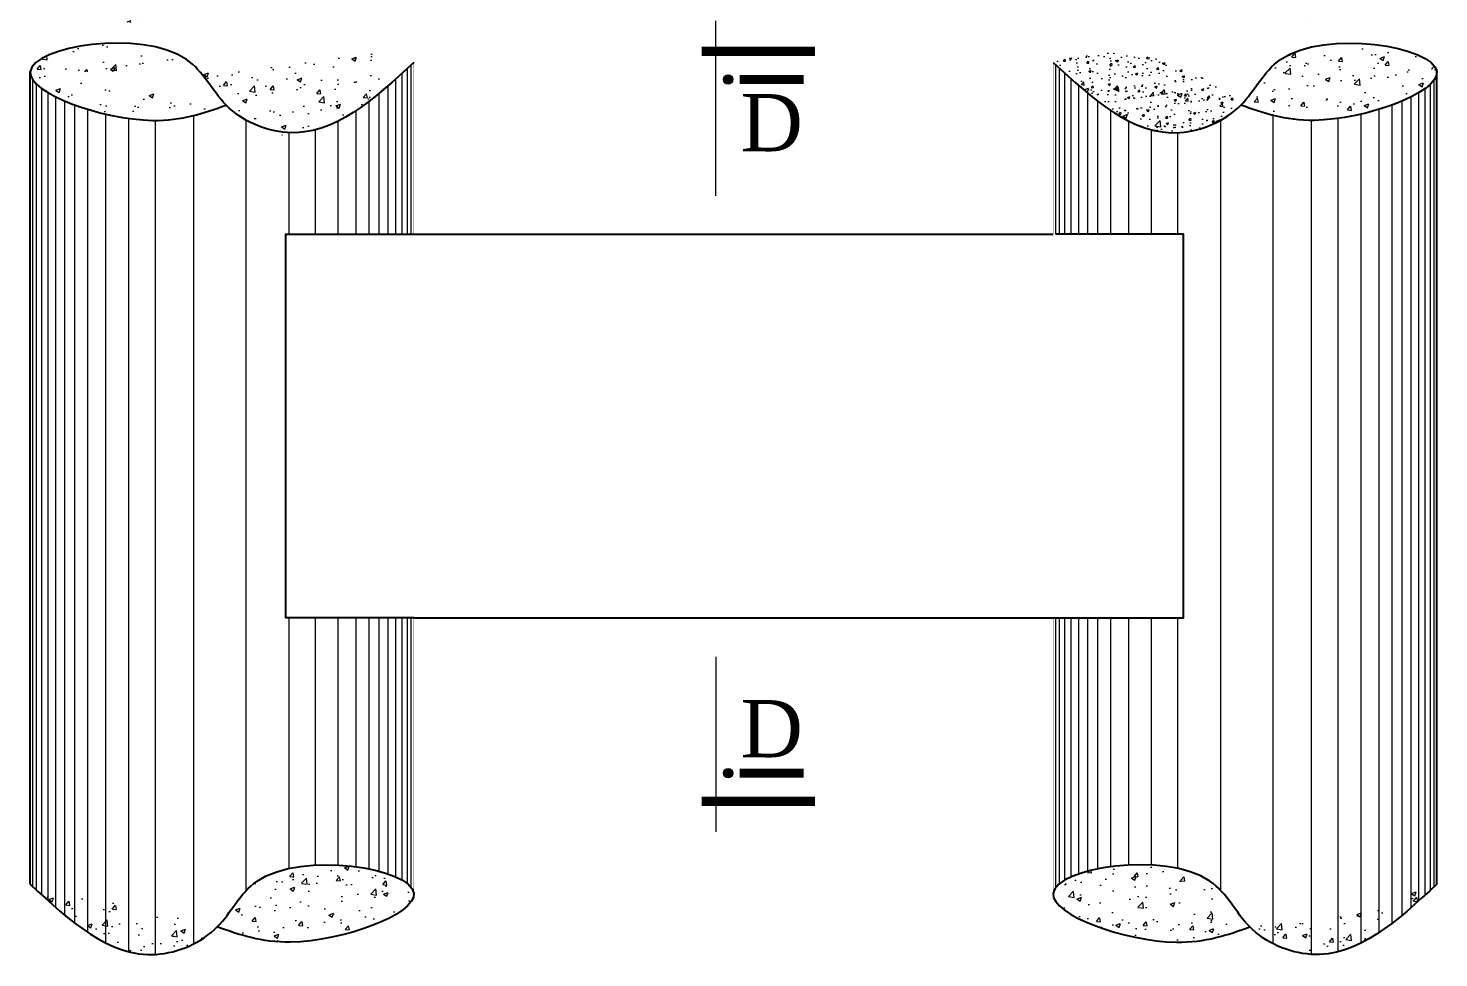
# Model space of a CAD drawing. Header units: millimetres. Extents: x -684453 to 35267, y -286696 to 273430.
# Drawn here: x -91820 to -86304, y 136845 to 140479 of the extents above; entities that cross this region are included whole.
import ezdxf

# ---------------------------------------------------------------- set-up
doc = ezdxf.new("R2010")
doc.units = ezdxf.units.MM
for name, color, linetype, lineweight in [('Hatching', 65, 'Continuous', 15), ('Pire Line', 11, 'Continuous', 25), ('Text', 7, 'Continuous', 15)]:
    doc.layers.add(name, color=color, linetype=linetype, lineweight=lineweight)
doc.styles.get("Standard").update_dxf_attribs({"font": 'times.ttf'})
pattern_1 = [(49.99999999999999, (-99669.92910534493, 41194.82756218915), (182.184668996004, -15.93908553890309), [19.05, -209.55]), (355, (-99669.92910534493, 41194.82756218915), (-35.24282597566699, 191.05664288218), [15.24, -167.64]), (100.451, (-99654.7471053449, 41193.49931218915), (146.9425016659592, 175.1166878202919), [16.19, -178.09]), (46.18420000000001, (-99669.92910534493, 41245.62756218915), (271.0790408921299, -42.04232793272715), [28.575, -314.325]), (96.63559999999998, (-99647.3392053449, 41242.12406218915), (237.4042344662371, 247.4255558900492), [24.28499999999997, -267.1349999999995]), (351.1840000000001, (-99669.92910534493, 41245.62756218915), (237.4046058139339, 247.4251178605977), [22.86, -251.46]), (21, (-99644.5291053449, 41232.92756218915), (151.6148798353833, -102.2655185167625), [19.05, -209.55]), (326.0000000000001, (-99644.5291053449, 41232.92756218915), (61.80202834764707, 184.1879661223193), [15.24, -167.64]), (71.4514, (-99631.89460534486, 41224.40546218916), (213.4164907701245, 81.92285771605745), [16.19, -178.09]), (37.50000000000001, (-99669.92910534493, 41194.82756218915), (3.088603250591817, 84.55503887315311), [0, -165.608, 0, -170.18, 0, -168.275]), (7.499999999999999, (-99669.92910534493, 41194.82756218915), (66.81966251030575, 100.1805748181195), [0, -97.02799999999999, 0, -161.798, 0, -64.135]), (327.5, (-99726.57110534492, 41194.82756218915), (135.5905951668714, -5.728743992673458), [0, -63.5, 0, -198.12, 0, -262.89]), (317.5, (-99751.97110534488, 41194.82756218915), (148.129181386018, 25.42649103333301), [0, -82.55, 0, -131.572, 0, -186.69])]
pattern_2 = [(49.99999999999999, (-100669.9326837226, 41194.82756218915), (182.184668996004, -15.93908553890309), [19.05, -209.55]), (355, (-100669.9326837226, 41194.82756218915), (-35.24282597566699, 191.05664288218), [15.24, -167.64]), (100.451, (-100654.7506837226, 41193.49931218915), (146.9425016659592, 175.1166878202919), [16.19, -178.09]), (46.18420000000001, (-100669.9326837226, 41245.62756218915), (271.0790408921299, -42.04232793272715), [28.575, -314.325]), (96.63559999999998, (-100647.3427837226, 41242.12406218915), (237.4042344662371, 247.4255558900492), [24.28499999999997, -267.1349999999995]), (351.1840000000001, (-100669.9326837226, 41245.62756218915), (237.4046058139339, 247.4251178605977), [22.86, -251.46]), (21, (-100644.5326837226, 41232.92756218915), (151.6148798353833, -102.2655185167625), [19.05, -209.55]), (326.0000000000001, (-100644.5326837226, 41232.92756218915), (61.80202834764707, 184.1879661223193), [15.24, -167.64]), (71.4514, (-100631.8981837225, 41224.40546218916), (213.4164907701245, 81.92285771605745), [16.19, -178.09]), (37.50000000000001, (-100669.9326837226, 41194.82756218915), (3.088603250591817, 84.55503887315311), [0, -165.608, 0, -170.18, 0, -168.275]), (7.499999999999999, (-100669.9326837226, 41194.82756218915), (66.81966251030575, 100.1805748181195), [0, -97.02799999999999, 0, -161.798, 0, -64.135]), (327.5, (-100726.5746837226, 41194.82756218915), (135.5905951668714, -5.728743992673458), [0, -63.5, 0, -198.12, 0, -262.89]), (317.5, (-100751.9746837225, 41194.82756218915), (148.129181386018, 25.42649103333301), [0, -82.55, 0, -131.572, 0, -186.69])]
pattern_3 = [(49.99999999999999, (-99669.92910534493, 37561.23217138388), (182.184668996004, -15.93908553890309), [19.05, -209.55]), (355, (-99669.92910534493, 37561.23217138388), (-35.24282597566699, 191.05664288218), [15.24, -167.64]), (100.451, (-99654.7471053449, 37559.90392138388), (146.9425016659592, 175.1166878202919), [16.19, -178.09]), (46.18420000000001, (-99669.92910534493, 37612.03217138388), (271.0790408921299, -42.04232793272715), [28.575, -314.325]), (96.63559999999998, (-99647.3392053449, 37608.52867138387), (237.4042344662371, 247.4255558900492), [24.28499999999996, -267.1349999999994]), (351.1840000000001, (-99669.92910534493, 37612.03217138388), (237.4046058139339, 247.4251178605977), [22.86, -251.46]), (21, (-99644.5291053449, 37599.33217138387), (151.6148798353833, -102.2655185167625), [19.05, -209.55]), (326.0000000000001, (-99644.5291053449, 37599.33217138387), (61.80202834764707, 184.1879661223193), [15.24, -167.64]), (71.4514, (-99631.89460534486, 37590.81007138388), (213.4164907701245, 81.92285771605745), [16.19, -178.09]), (37.50000000000001, (-99669.92910534493, 37561.23217138388), (3.088603250591817, 84.55503887315311), [0, -165.608, 0, -170.18, 0, -168.275]), (7.499999999999999, (-99669.92910534493, 37561.23217138388), (66.81966251030575, 100.1805748181195), [0, -97.02799999999999, 0, -161.798, 0, -64.135]), (327.5, (-99726.57110534492, 37561.23217138388), (135.5905951668714, -5.728743992673458), [0, -63.5, 0, -198.12, 0, -262.89]), (317.5, (-99751.97110534488, 37561.23217138388), (148.129181386018, 25.42649103333301), [0, -82.55, 0, -131.572, 0, -186.69])]
pattern_4 = [(49.99999999999999, (-100669.9326837226, 37561.23217138388), (182.184668996004, -15.93908553890309), [19.05, -209.55]), (355, (-100669.9326837226, 37561.23217138388), (-35.24282597566699, 191.05664288218), [15.24, -167.64]), (100.451, (-100654.7506837226, 37559.90392138388), (146.9425016659592, 175.1166878202919), [16.19, -178.09]), (46.18420000000001, (-100669.9326837226, 37612.03217138388), (271.0790408921299, -42.04232793272715), [28.575, -314.325]), (96.63559999999998, (-100647.3427837226, 37608.52867138387), (237.4042344662371, 247.4255558900492), [24.28499999999996, -267.1349999999994]), (351.1840000000001, (-100669.9326837226, 37612.03217138388), (237.4046058139339, 247.4251178605977), [22.86, -251.46]), (21, (-100644.5326837226, 37599.33217138387), (151.6148798353833, -102.2655185167625), [19.05, -209.55]), (326.0000000000001, (-100644.5326837226, 37599.33217138387), (61.80202834764707, 184.1879661223193), [15.24, -167.64]), (71.4514, (-100631.8981837225, 37590.81007138388), (213.4164907701245, 81.92285771605745), [16.19, -178.09]), (37.50000000000001, (-100669.9326837226, 37561.23217138388), (3.088603250591817, 84.55503887315311), [0, -165.608, 0, -170.18, 0, -168.275]), (7.499999999999999, (-100669.9326837226, 37561.23217138388), (66.81966251030575, 100.1805748181195), [0, -97.02799999999999, 0, -161.798, 0, -64.135]), (327.5, (-100726.5746837226, 37561.23217138388), (135.5905951668714, -5.728743992673458), [0, -63.5, 0, -198.12, 0, -262.89]), (317.5, (-100751.9746837225, 37561.23217138388), (148.129181386018, 25.42649103333301), [0, -82.55, 0, -131.572, 0, -186.69])]

msp = doc.modelspace()

# ---------------------------------------------------------------- hatches: boundary and pattern name
at = {"layer": 'Hatching', "ltscale": 5}
h = msp.add_hatch(dxfattribs=at)
h.set_pattern_fill('AR-CONC', color=256, style=0)
h.set_pattern_definition(pattern_1)
edge = h.paths.add_edge_path()
edge.add_spline(control_points=[(-91080.69299139746, 140599.4055684543), (-90994.29647156975, 140568.7713175793), (-90755.07264488266, 140483.9479620016), (-89962.28793653334, 140770.4776744284), (-90912.06574378064, 140926.8835209348), (-91059.43334271095, 140572.5502593987), (-91431.60254601616, 140413.4235443561), (-91657.69026788045, 140623.072806881), (-91812.07580738683, 140766.2332325563)], knot_values=[0, 0, 0, 0, 292.9277466571657, 811.0893429253742, 1425.946560135544, 1662.933628326401, 1924.727364123806, 2488.408493643449, 2488.408493643449, 2488.408493643449, 2488.408493643449], degree=3, periodic=0)
h = msp.add_hatch(dxfattribs=at)
h.set_pattern_fill('AR-CONC', color=256, style=0)
h.set_pattern_definition(pattern_2)
edge = h.paths.add_edge_path()
edge.add_spline(control_points=[(-87043.46220175386, 140599.4055684543), (-87129.85872158164, 140568.7713175793), (-87369.08254826878, 140483.9479620016), (-88161.86725661787, 140770.4776744284), (-87212.08944937086, 140926.8835209348), (-87064.72185044026, 140572.5502593987), (-86692.55264713534, 140413.4235443561), (-86466.464925271, 140623.072806881), (-86312.07938576449, 140766.2332325563)], knot_values=[0, 0, 0, 0, 292.9277466571657, 811.0893429253742, 1425.946560135544, 1662.933628326401, 1924.727364123806, 2488.408493643449, 2488.408493643449, 2488.408493643449, 2488.408493643449], degree=3, periodic=0)
h = msp.add_hatch(dxfattribs=at)
h.set_pattern_fill('AR-CONC', color=256, style=0)
h.set_pattern_definition(pattern_1)
edge = h.paths.add_edge_path()
edge.add_spline(control_points=[(-91046.07346074918, 140178.0555622227), (-91132.29501334263, 140147.4537352213), (-91366.5972544332, 140064.2949839318), (-91804.45477548218, 140219.9773314824), (-91812.07580738695, 140302.0256140187)], knot_values=[1690.808139384589, 1690.808139384589, 1690.808139384589, 1690.808139384589, 1983.14912496128, 2485.228397695441, 2485.228397695441, 2485.228397695441, 2485.228397695441], degree=3, periodic=0)
edge.add_spline(control_points=[(-90312.07938576449, 140345.177049177), (-90467.50756566937, 140201.7883222553), (-90694.62907007441, 139992.259629369), (-91067.28332506435, 140151.1842843591), (-91214.16595041094, 140504.6369996843), (-91802.66627369553, 140407.7515226463), (-91812.0758073869, 140308.8718637563)], knot_values=[0, 0, 0, 0, 566.4211850582125, 827.6905240478053, 1064.202885455971, 1676.760062438798, 1676.760062439197, 1676.760062439197, 1676.760062439197], degree=3, periodic=0)
edge.add_line((-91812.07580738678, 140308.8718637566), (-91812.07580738678, 140302.0256140184))
h = msp.add_hatch(dxfattribs=at)
h.set_pattern_fill('AR-CONC', color=256, style=0)
h.set_pattern_definition(pattern_2)
edge = h.paths.add_edge_path()
edge.add_spline(control_points=[(-86312.07938576449, 140308.8718637564), (-86321.48891945608, 140407.7515226463), (-86909.98924274032, 140504.6369996842), (-87056.87186808698, 140151.1842843591), (-87429.52612307691, 139992.259629369), (-87656.64762748196, 140201.7883222553), (-87812.07580738683, 140345.177049177)], knot_values=[0, 3.456079866737127e-11, 3.456079866737127e-11, 3.456079866737127e-11, 612.5571769828357, 849.0695383910038, 1110.338877380593, 1676.760062438804, 1676.760062438804, 1676.760062438804, 1676.760062438804], degree=3, periodic=0)
edge.add_spline(control_points=[(-87078.08173240215, 140178.0555622227), (-86991.86017980869, 140147.4537352213), (-86757.55793871824, 140064.2949839319), (-86319.70041766966, 140219.9773314823), (-86312.07938576449, 140302.0256140186)], knot_values=[1690.808139385022, 1690.808139385022, 1690.808139385022, 1690.808139385022, 1983.149124961706, 2485.228397695457, 2485.228397695457, 2485.228397695457, 2485.228397695457], degree=3, periodic=0)
edge.add_line((-86312.07938576449, 140302.0256140186), (-86312.07938576449, 140308.8718637564))
h = msp.add_hatch(dxfattribs=at)
h.set_pattern_fill('AR-CONC', color=256, style=0)
h.set_pattern_definition(pattern_1)
edge = h.paths.add_edge_path()
edge.add_spline(control_points=[(-91046.07346074918, 140178.0555622228), (-90984.46327351115, 140115.864284807), (-90694.62907007441, 139992.259629369), (-90467.50756566937, 140201.7883222552), (-90312.07938576449, 140345.177049177)], knot_values=[0, 1.602984411874786e-11, 1.602984411874786e-11, 1.602984411874786e-11, 261.2693389895895, 827.6905240478004, 827.6905240478004, 827.6905240478004, 827.6905240478004], degree=3, periodic=0)
edge.add_arc((-90545.93223509495, 139676.8498163004), 708.0596340312735, 70.71466484813104, 134.9390895490476)
h = msp.add_hatch(dxfattribs=at)
h.set_pattern_fill('AR-CONC', color=256, scale=0.4999999999999979, style=0)
h.set_pattern_definition([(49.99999999999999, (-100669.9326837226, 41194.82756218915), (91.09233449800163, -7.96954276945151), [9.524999999999961, -104.7749999999996]), (355, (-100669.9326837226, 41194.82756218915), (-17.62141298783342, 95.52832144108959), [7.619999999999969, -83.81999999999965]), (100.451, (-100662.3416837226, 41194.16343718916), (73.47125083297932, 87.55834391014558), [8.094999999999967, -89.04499999999963]), (46.18420000000001, (-100669.9326837226, 41220.22756218915), (135.5395204460644, -21.02116396636349), [14.28749999999994, -157.1624999999993]), (96.63559999999998, (-100658.6377337226, 41218.47581218915), (118.7021172331181, 123.7127779450241), [12.14249999999993, -133.5674999999992]), (351.1840000000001, (-100669.9326837226, 41220.22756218915), (118.7023029069665, 123.7125589302983), [11.42999999999995, -125.7299999999995]), (21, (-100657.2326837225, 41213.87756218915), (75.80743991769133, -51.13275925838104), [9.524999999999961, -104.7749999999996]), (326.0000000000001, (-100657.2326837225, 41213.87756218915), (30.90101417382341, 92.09398306115925), [7.619999999999969, -83.81999999999965]), (71.4514, (-100650.9154337225, 41209.61651218915), (106.7082453850618, 40.96142885802855), [8.094999999999967, -89.04499999999963]), (37.50000000000001, (-100669.9326837226, 41194.82756218915), (1.544301625295902, 42.27751943657638), [0, -82.80399999999966, 0, -85.08999999999965, 0, -84.13749999999966]), (7.499999999999999, (-100669.9326837226, 41194.82756218915), (33.40983125515274, 50.09028740905955), [0, -48.5139999999998, 0, -80.89899999999967, 0, -32.06749999999987]), (327.5, (-100698.2536837226, 41194.82756218915), (67.79529758343541, -2.864371996336717), [0, -31.74999999999987, 0, -99.05999999999959, 0, -131.4449999999995]), (317.5, (-100710.9536837225, 41194.82756218915), (74.06459069300872, 12.71324551666646), [0, -41.27499999999983, 0, -65.78599999999973, 0, -93.34499999999962])])
edge = h.paths.add_edge_path()
edge.add_spline(control_points=[(-87812.07580738683, 140345.177049177), (-87656.64762748196, 140201.7883222553), (-87429.52612307691, 139992.259629369), (-87139.69191964017, 140115.8642848069), (-87078.08173240215, 140178.0555622227)], knot_values=[0, 0, 0, 0, 566.4211850582109, 827.6905240477976, 827.6905240477976, 827.6905240477976, 827.6905240478004], degree=3, periodic=0)
edge.add_arc((-87585.15730982588, 139646.3942883758), 734.7035805875663, 46.3558714879314, 107.9903741148886)
h = msp.add_hatch(dxfattribs=at)
h.set_pattern_fill('AR-CONC', color=256, style=0)
h.set_pattern_definition(pattern_3)
edge = h.paths.add_edge_path()
edge.add_spline(control_points=[(-91080.69299139746, 136965.810177649), (-90994.29647156975, 136935.175926774), (-90755.07264488266, 136850.3525711963), (-89962.28793653334, 137136.8822836232), (-90912.06574378064, 137293.2881301295), (-91059.43334271095, 136938.9548685934), (-91431.60254601616, 136779.8281535509), (-91657.69026788045, 136989.4774160758), (-91812.07580738683, 137132.637841751)], knot_values=[0, 0, 0, 0, 292.9277466571657, 811.0893429253742, 1425.946560135544, 1662.933628326401, 1924.727364123806, 2488.408493643449, 2488.408493643449, 2488.408493643449, 2488.408493643449], degree=3, periodic=0)
h = msp.add_hatch(dxfattribs=at)
h.set_pattern_fill('AR-CONC', color=256, style=0)
h.set_pattern_definition(pattern_4)
edge = h.paths.add_edge_path()
edge.add_spline(control_points=[(-87043.46220175386, 136965.810177649), (-87129.85872158164, 136935.175926774), (-87369.08254826878, 136850.3525711963), (-88161.86725661787, 137136.8822836232), (-87212.08944937086, 137293.2881301295), (-87064.72185044026, 136938.9548685934), (-86692.55264713534, 136779.8281535509), (-86466.464925271, 136989.4774160758), (-86312.07938576449, 137132.637841751)], knot_values=[0, 0, 0, 0, 292.9277466571657, 811.0893429253742, 1425.946560135544, 1662.933628326401, 1924.727364123806, 2488.408493643449, 2488.408493643449, 2488.408493643449, 2488.408493643449], degree=3, periodic=0)
h = msp.add_hatch(dxfattribs=at)
h.set_pattern_fill('AR-CONC', color=256, style=0)
h.set_pattern_definition(pattern_3)
edge = h.paths.add_edge_path()
edge.add_spline(control_points=[(-91046.07346074918, 136544.4601714174), (-91132.29501334263, 136513.858344416), (-91366.5972544332, 136430.6995931266), (-91804.45477548218, 136586.3819406771), (-91812.07580738695, 136668.4302232135)], knot_values=[1690.808139384589, 1690.808139384589, 1690.808139384589, 1690.808139384589, 1983.14912496128, 2485.228397695441, 2485.228397695441, 2485.228397695441, 2485.228397695441], degree=3, periodic=0)
edge.add_spline(control_points=[(-90312.07938576449, 136711.5816583717), (-90467.50756566937, 136568.19293145), (-90694.62907007441, 136358.6642385637), (-91067.28332506435, 136517.5888935538), (-91214.16595041094, 136871.041608879), (-91802.66627369553, 136774.156131841), (-91812.0758073869, 136675.276472951)], knot_values=[0, 0, 0, 0, 566.4211850582125, 827.6905240478053, 1064.202885455971, 1676.760062438798, 1676.760062439197, 1676.760062439197, 1676.760062439197], degree=3, periodic=0)
edge.add_line((-91812.07580738678, 136675.2764729514), (-91812.07580738678, 136668.4302232131))
h = msp.add_hatch(dxfattribs=at)
h.set_pattern_fill('AR-CONC', color=256, style=0)
h.set_pattern_definition(pattern_4)
edge = h.paths.add_edge_path()
edge.add_spline(control_points=[(-86312.07938576449, 136675.2764729512), (-86321.48891945608, 136774.1561318411), (-86909.98924274032, 136871.041608879), (-87056.87186808698, 136517.5888935538), (-87429.52612307691, 136358.6642385637), (-87656.64762748196, 136568.19293145), (-87812.07580738683, 136711.5816583717)], knot_values=[0, 3.456079866737127e-11, 3.456079866737127e-11, 3.456079866737127e-11, 612.5571769828357, 849.0695383910038, 1110.338877380593, 1676.760062438804, 1676.760062438804, 1676.760062438804, 1676.760062438804], degree=3, periodic=0)
edge.add_spline(control_points=[(-87078.08173240215, 136544.4601714174), (-86991.86017980869, 136513.858344416), (-86757.55793871824, 136430.6995931266), (-86319.70041766966, 136586.381940677), (-86312.07938576449, 136668.4302232133)], knot_values=[1690.808139385022, 1690.808139385022, 1690.808139385022, 1690.808139385022, 1983.149124961706, 2485.228397695457, 2485.228397695457, 2485.228397695457, 2485.228397695457], degree=3, periodic=0)
edge.add_line((-86312.07938576449, 136668.4302232133), (-86312.07938576449, 136675.2764729512))
at = {"layer": 'Text'}
for points in [[(-89065.21884648432, 140278.4477662728, 1), (-89101.08580155077, 140278.4477662728, 1)], [(-89065.21884648432, 137566.6535512981, -1), (-89101.08580155077, 137566.6535512981, -1)]]:
    msp.add_hatch(color=256, dxfattribs=at).paths.add_polyline_path(points)

# ---------------------------------------------------------------- linework, layer by layer
at = {"layer": 'Hatching', "ltscale": 5}
for p, q in [((-90322.0758073869, 139673.6603425681), (-90322.0758073869, 140335.9667536558)), ((-87802.07938576443, 139673.6603425681), (-87802.07938576443, 140335.9667536558)), ((-91802.07580738683, 137123.3667634823), (-91802.07580738678, 140277.0460289768)), ((-90382.0758073869, 139673.6603425681), (-90382.0758073869, 140281.2739108151)), ((-90357.0758073869, 139673.6603425681), (-90357.0758073869, 140303.8692965303)), ((-90337.07580738683, 139673.6603425681), (-90337.07580738683, 140322.1685269079)), ((-87787.07938576449, 139673.6603425681), (-87787.07938576449, 140322.1685269079)), ((-87767.07938576443, 139673.6603425681), (-87767.07938576443, 140303.8692965303)), ((-87742.07938576443, 139673.6603425681), (-87742.07938576443, 140281.2739108151)), ((-86322.07938576449, 137123.3667634823), (-86322.07938576455, 140277.0460289768)), ((-91787.07580738683, 137109.484262893), (-91787.07580738683, 140259.7863738647)), ((-91767.07580738683, 137091.0769631517), (-91767.07580738678, 140243.2232117731)), ((-91742.07580738683, 137068.355354629), (-91742.07580738678, 140226.8205380507)), ((-90447.0758073869, 139673.6603425681), (-90447.0758073869, 140225.0892515898)), ((-90412.0758073869, 139673.6603425681), (-90412.0758073869, 140254.7848412697)), ((-87712.07938576443, 139673.6603425681), (-87712.07938576443, 140254.7848412697)), ((-87677.07938576443, 139673.6603425681), (-87677.07938576443, 140225.0892515898)), ((-86382.07938576449, 137068.3553546291), (-86382.07938576455, 140226.8205380507)), ((-86357.07938576449, 137091.0769631517), (-86357.07938576455, 140243.2232117731)), ((-86337.07938576449, 137109.484262893), (-86337.07938576449, 140259.7863738647)), ((-91712.07580738678, 137041.7311923624), (-91712.07580738678, 140210.5139194017)), ((-91677.07580738678, 137011.9055762265), (-91677.07580738678, 140194.3891413665)), ((-91637.07580738678, 136979.9571928556), (-91637.07580738678, 140178.6210649805)), ((-91587.07580738678, 136944.0519719892), (-91587.07580738678, 140161.9331468868)), ((-90487.0758073869, 139673.6603425681), (-90487.0758073869, 140193.246686164)), ((-87637.07938576443, 139673.6603425681), (-87637.07938576443, 140193.246686164)), ((-86537.07938576455, 136944.0519719893), (-86537.07938576455, 140161.9331468868)), ((-86487.07938576455, 136979.9571928557), (-86487.07938576455, 140178.6210649805)), ((-86447.07938576455, 137011.9055762265), (-86447.07938576455, 140194.3891413665)), ((-86412.07938576455, 137041.7311923625), (-86412.07938576455, 140210.5139194017)), ((-91515.99477490247, 136902.4377784668), (-91515.99477490247, 140142.9338433142)), ((-91427.07298684458, 136868.7679633735), (-91427.07298684452, 140126.3523208826)), ((-91321.66966232669, 136858.4270114076), (-91321.66966232669, 140118.5242223406)), ((-91172.95423885889, 136899.6094735806), (-91172.95423885883, 140137.6476177179)), ((-90968.03689681872, 137107.280708525), (-90968.03689681872, 140119.4836687954)), ((-90608.1568398712, 139673.6603425681), (-90608.1568398712, 140115.7230752491)), ((-90537.0758073869, 139673.6603425681), (-90537.0758073869, 140157.4012412602)), ((-87587.07938576443, 139673.6603425681), (-87587.07938576443, 140157.4012412602)), ((-87515.99835328013, 139673.6603425681), (-87515.99835328013, 140115.7230752491)), ((-87156.1182963326, 137107.280708525), (-87156.1182963326, 140119.4836687954)), ((-86951.20095429244, 136899.6094735806), (-86951.2009542925, 140137.6476177179)), ((-86802.48553082463, 136858.4270114076), (-86802.48553082463, 140118.5242223406)), ((-86697.08220630675, 136868.7679633736), (-86697.0822063068, 140126.3523208826)), ((-86608.16041824885, 136902.4377784669), (-86608.16041824885, 140142.9338433142)), ((-90799.26378058188, 139673.6603425681), (-90799.26378058188, 140070.5545896693)), ((-90697.07862792915, 139673.6603425681), (-90697.07862792915, 140081.7304940999)), ((-87427.07656522217, 139673.6603425681), (-87427.07656522217, 140081.7304940999)), ((-87324.89141256944, 139673.6603425681), (-87324.89141256944, 140070.5545896693)), ((-90799.26378058188, 137194.7628275232), (-90799.26378058188, 138173.6603425681)), ((-90697.07862792915, 137207.9353621403), (-90697.07862792915, 138173.6603425681)), ((-90608.1568398712, 137207.8857521517), (-90608.1568398712, 138173.6603425681)), ((-90537.0758073869, 137201.2220697378), (-90537.0758073869, 138173.6603425681)), ((-90487.0758073869, 137192.8257085883), (-90487.0758073869, 138173.6603425681)), ((-90447.0758073869, 137183.4910409746), (-90447.0758073869, 138173.6603425681)), ((-90412.0758073869, 137172.865770098), (-90412.0758073869, 138173.6603425681)), ((-90382.0758073869, 137161.1894041208), (-90382.0758073869, 138173.6603425681)), ((-90357.0758073869, 137148.6005390895), (-90357.0758073869, 138173.6603425681)), ((-90337.07580738683, 137135.0800671672), (-90337.07580738683, 138173.6603425681)), ((-90322.0758073869, 137120.1369754667), (-90322.0758073869, 138173.6603425681)), ((-87802.07938576443, 137120.1369754667), (-87802.07938576443, 138173.6603425681)), ((-87787.07938576449, 137135.0800671672), (-87787.07938576449, 138173.6603425681)), ((-87767.07938576443, 137148.6005390895), (-87767.07938576443, 138173.6603425681)), ((-87742.07938576443, 137161.1894041208), (-87742.07938576443, 138173.6603425681)), ((-87712.07938576443, 137172.865770098), (-87712.07938576443, 138173.6603425681)), ((-87677.07938576443, 137183.4910409746), (-87677.07938576443, 138173.6603425681)), ((-87637.07938576443, 137192.8257085883), (-87637.07938576443, 138173.6603425681)), ((-87587.07938576443, 137201.2220697378), (-87587.07938576443, 138173.6603425681)), ((-87515.99835328013, 137207.8857521517), (-87515.99835328013, 138173.6603425681)), ((-87427.07656522217, 137207.9353621403), (-87427.07656522217, 138173.6603425681)), ((-87324.89141256944, 137194.7628275232), (-87324.89141256944, 138173.6603425681))]:
    msp.add_line(p, q, dxfattribs=at)
at = {"layer": 'Pire Line', "ltscale": 5}
for p, q in [((-91812.07580738678, 137132.637841751), (-91812.07580738683, 140308.8718637564)), ((-86312.07938576455, 137132.637841751), (-86312.07938576449, 140308.8718637564))]:
    msp.add_line(p, q, dxfattribs=at)
at = {"layer": 'Pire Line', "ltscale": 5, "const_width": 0.02}
for points in [[(-90312.07938576449, 139673.6603425681), (-90312.07938576449, 140345.177049177)], [(-87812.07580738683, 139673.6603425681), (-87812.07580738683, 140345.177049177)], [(-90312.07938576449, 137090.035546668), (-90312.07938576449, 138173.6603425681)], [(-87812.07580738683, 137090.0355466681), (-87812.07580738683, 138173.6603425682)]]:
    msp.add_lwpolyline(points, dxfattribs=at)
at = {"layer": 'Pire Line', "ltscale": 5}
for points in [[(-90312.07938576449, 138173.6603425681), (-90812.07938576449, 138173.6603425681), (-90812.07938576449, 139673.6603425681), (-90312.07938576449, 139673.6603425681)], [(-90312.07938576449, 139673.6603425681), (-87812.07580738683, 139673.6603425681)], [(-87802.07938576443, 138173.6603425681), (-87302.07938576443, 138173.6603425681), (-87302.07938576443, 139673.6603425681), (-87802.07938576443, 139673.6603425681)], [(-90312.07938576449, 138173.6603425681), (-87802.07938576443, 138173.6603425682)]]:
    msp.add_lwpolyline(points, dxfattribs=at)
for points in [[(-90312.07938576449, 140345.177049177), (-90807.73355733114, 140071.0239877471), (-91046.07346074918, 140178.0555622227), (-91201.3684937674, 140356.4415196822), (-91812.07580738683, 140308.8718637564), (-91332.30331958702, 140118.5936436731), (-91046.07346074918, 140178.0555622227)], [(-87812.07580738683, 140345.177049177), (-87316.42163582018, 140071.0239877471), (-87078.08173240215, 140178.0555622227), (-86922.78669938393, 140356.4415196822), (-86312.07938576449, 140308.8718637564), (-86791.8518735643, 140118.5936436731), (-87078.08173240215, 140178.0555622227)], [(-91812.07580738683, 137132.637841751), (-91319.51126967958, 136858.5637788231), (-91080.69299139746, 136965.810177649), (-90925.08626386547, 137144.5541756923), (-90312.07938576449, 137096.8890421424), (-90793.88863719453, 136906.2289123731), (-91080.69299139746, 136965.810177649)], [(-86312.07938576449, 137132.637841751), (-86804.64392347174, 136858.5637788231), (-87043.46220175386, 136965.810177649), (-87199.06892928586, 137144.5541756923), (-87812.07580738683, 137096.8890421424), (-87330.2665559568, 136906.2289123731), (-87043.46220175386, 136965.810177649)]]:
    msp.add_spline(points, degree=3, dxfattribs=at)
at = {"layer": 'Text'}
for p, q in [((-89131.28894614318, 139823.1658418392), (-89131.28894614318, 140507.3093598479)), ((-89131.28894614318, 138021.9354757317), (-89131.28894614318, 137337.7919577231))]:
    msp.add_line(p, q, dxfattribs=at)
at = {"layer": 'Text', "const_width": 35.86695506645954}
for points in [[(-89186.16974988155, 140388.669895424), (-88743.7912037156, 140388.669895424)], [(-89037.6650669768, 140278.4477662728), (-88788.14152935497, 140278.4477662728)], [(-89037.6650669768, 137566.6535512981), (-88788.14152935497, 137566.6535512981)], [(-89186.16974988155, 137456.4314221469), (-88743.7912037156, 137456.4314221469)]]:
    msp.add_lwpolyline(points, dxfattribs=at)
at = {"layer": 'Text'}
for centre in [(-89083.15232401754, 140278.4477662728), (-89083.15232401754, 137566.6535512981)]:
    msp.add_circle(centre, 17.93347753322977, dxfattribs=at)

# ---------------------------------------------------------------- texts
for p in [(-89035.01379885, 139997.3930318416), (-89035.01379885, 137628.5500707414)]:
    msp.add_text('D', height=224.1684691653721, dxfattribs=at).set_placement(p)

doc.saveas('drawing.dxf')
